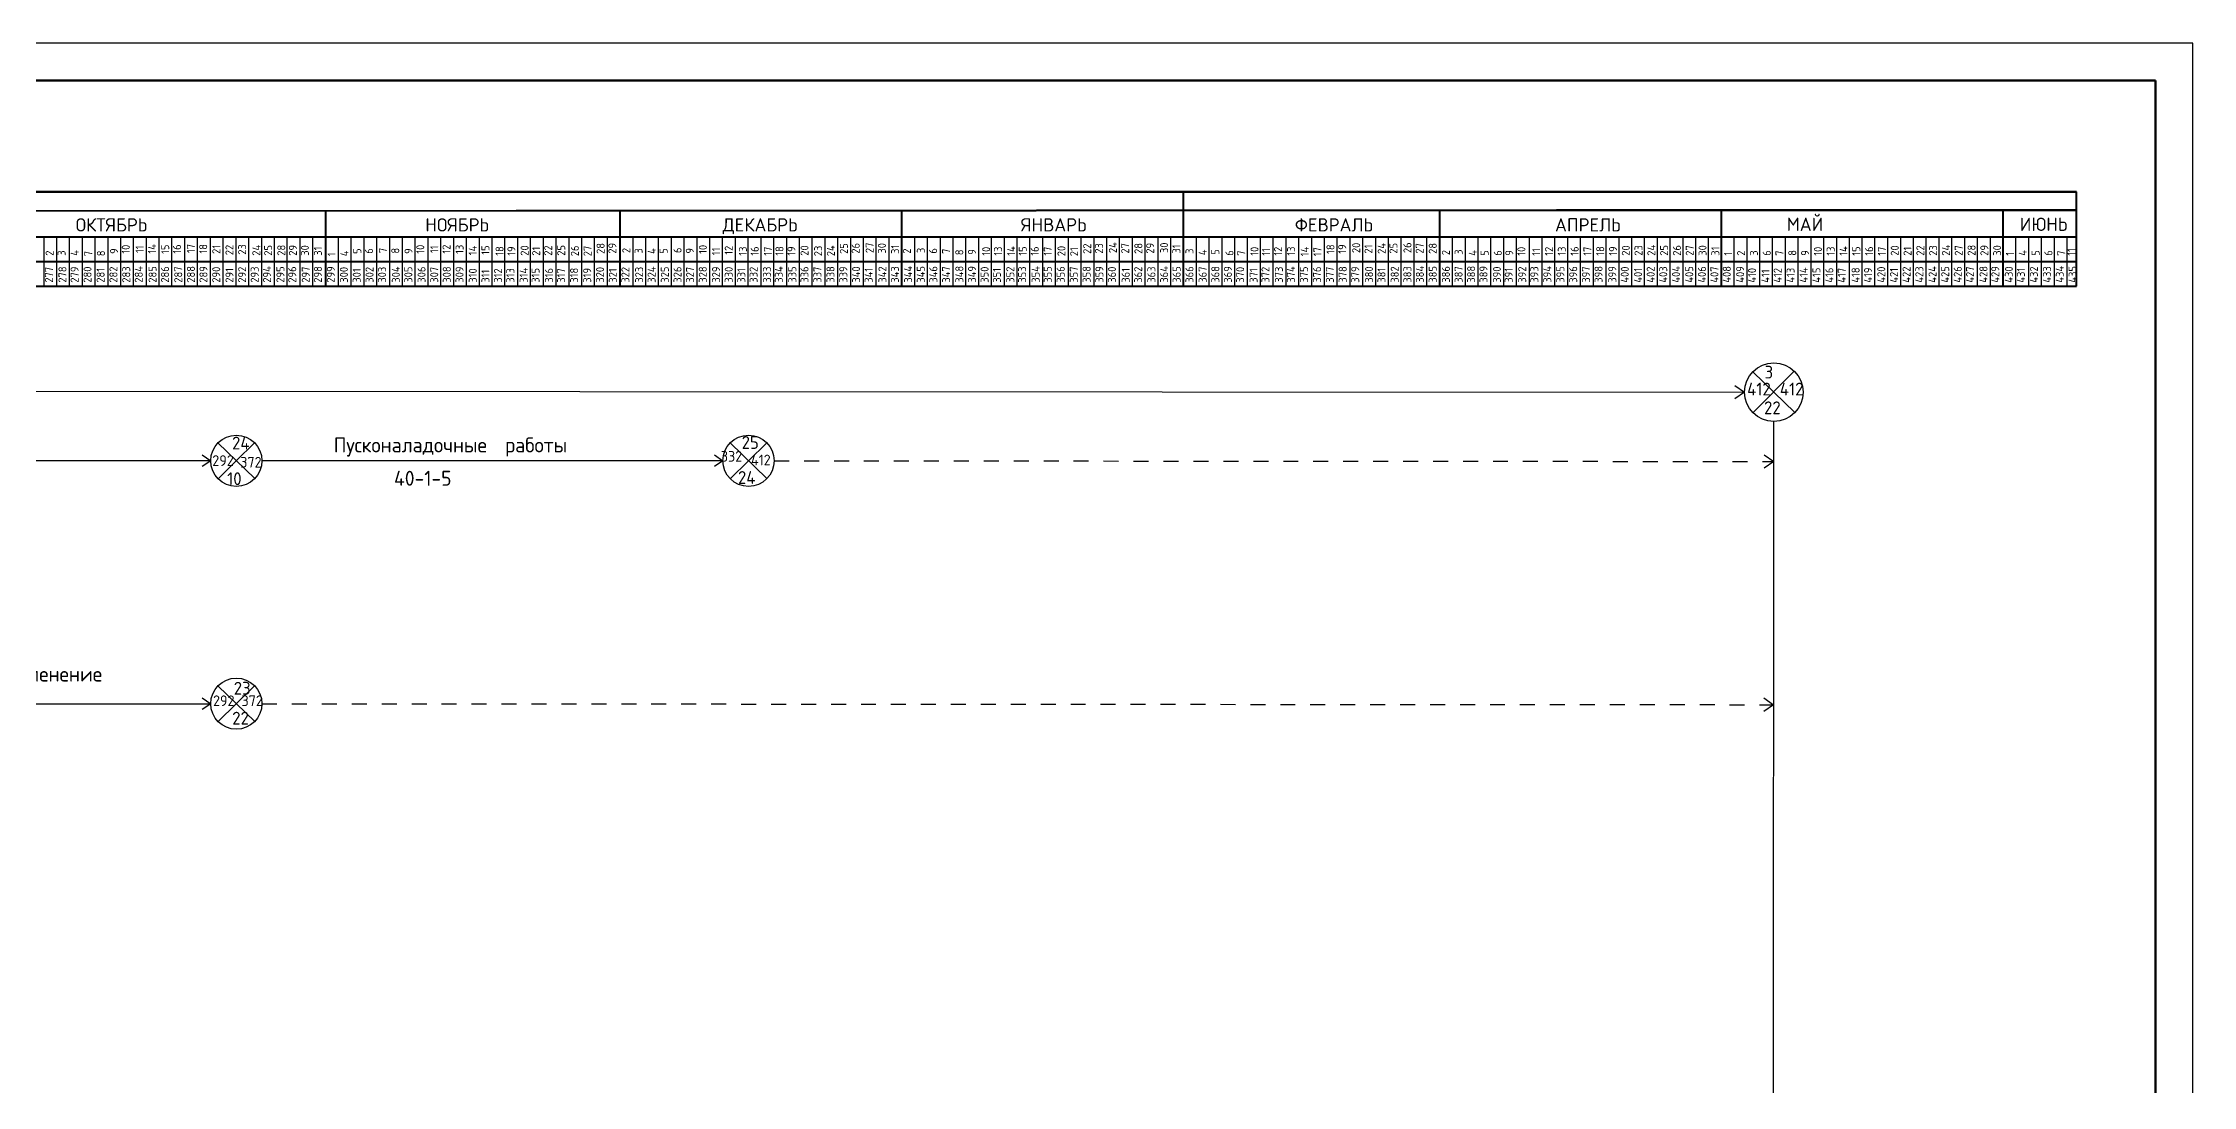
# Model space of a CAD drawing. Header units: millimetres. Extents: x -782 to 10910, y 3841 to 13237.
# Drawn here: x 679 to 966.1, y 4618.5 to 4757.8 of the extents above; entities that cross this region are included whole.
import ezdxf

# ---------------------------------------------------------------- set-up
doc = ezdxf.new("R2010")
doc.units = ezdxf.units.MM
doc.linetypes.add('KL', pattern=[4, 2, -2])
doc.layers.add('1STAIR2D', color=30, linetype='Continuous')
doc.layers.add('A0-08', color=101, linetype='Continuous')
doc.layers.add('Штампы&Таблицы', color=1, linetype='Continuous', lineweight=70)
doc.styles.add('GOST-2.304_Type-B', font='GOST_Common.ttf')
doc.styles.get("Standard").update_dxf_attribs({"font": 'isocpeur.ttf'})

msp = doc.modelspace()

# ---------------------------------------------------------------- linework, layer by layer
at = {"color": 0}
msp.add_line((966.107131, 4163.787824), (966.107131, 4757.787824), dxfattribs=at)
at = {"lineweight": 25}
for p, q in [((910.034056, 4568.819261), (910.133366, 4707.250471)), ((571.433924, 4669.573826), (701.39131, 4669.573826))]:
    msp.add_line(p, q, dxfattribs=at)
at = {"linetype": 'Continuous'}
for p, q in [((701.39131, 4702.007316), (436.320962, 4702.007316)), ((769.79074, 4702.007316), (708.2312, 4702.007316)), ((769.79074, 4702.007316), (708.2312, 4702.007316)), ((700.023332, 4669.573826), (701.39131, 4669.573826))]:
    msp.add_line(p, q, dxfattribs=at)
at = {"linetype": 'KL', "lineweight": 25}
for p, q in [((776.63063, 4702.007316), (910.121964, 4701.917492)), ((708.2312, 4669.573826), (910.100109, 4669.43799))]:
    msp.add_line(p, q, dxfattribs=at)
at = {"layer": '1STAIR2D', "color": 0}
msp.add_line((966.107131, 4757.787824), (126.107131, 4757.787824), dxfattribs=at)
at = {"layer": '1STAIR2D', "color": 0, "lineweight": 100}
for p, q in [((961.107131, 4752.787824), (146.107131, 4752.787824)), ((961.107131, 4168.787824), (961.107131, 4752.787824))]:
    msp.add_line(p, q, dxfattribs=at)
at = {"layer": 'A0-08', "color": 0, "lineweight": 40}
for p, q in [((231.742372, 4737.910151), (950.5617, 4737.910151)), ((260.661326, 4737.910151), (950.5617, 4737.910151)), ((950.5617, 4737.910151), (499.001816, 4737.910151)), ((831.315912, 4725.298791), (831.315912, 4737.910151)), ((831.315912, 4725.298791), (831.315912, 4737.910151)), ((950.5617, 4725.298791), (950.5617, 4737.910151)), ((226.027069, 4735.28907), (950.5617, 4735.46573)), ((226.027069, 4735.28907), (950.5617, 4735.46573)), ((499.001816, 4735.28907), (950.5617, 4735.576105)), ((716.747752, 4725.298791), (716.747752, 4735.418785)), ((756.07712, 4725.298791), (756.07712, 4735.439437)), ((793.680302, 4725.298791), (793.680302, 4735.439437)), ((865.515363, 4725.298791), (865.515363, 4735.522045)), ((903.13476, 4725.298791), (903.13476, 4735.542697)), ((940.754156, 4725.298791), (940.754156, 4735.563349)), ((301.458498, 4731.916385), (950.5617, 4731.916385)), ((230.810276, 4728.607588), (950.5617, 4728.607588)), ((301.458498, 4725.298791), (950.5617, 4725.298791))]:
    msp.add_line(p, q, dxfattribs=at)
at = {"layer": 'A0-08', "color": 0, "lineweight": 25}
for p, q in [((679.128356, 4725.298791), (679.128356, 4731.916385)), ((680.838328, 4725.298791), (680.838328, 4731.916385)), ((682.548301, 4725.298791), (682.548301, 4731.916385)), ((684.258273, 4725.298791), (684.258273, 4731.916385)), ((685.968246, 4725.298791), (685.968246, 4731.916385)), ((687.678218, 4725.298791), (687.678218, 4731.916385)), ((689.388191, 4725.298791), (689.388191, 4731.916385)), ((691.098163, 4725.298791), (691.098163, 4731.916385)), ((692.808136, 4725.298791), (692.808136, 4731.916385)), ((694.518109, 4725.298791), (694.518109, 4731.916385)), ((696.211867, 4725.298791), (696.211867, 4731.916385)), ((697.938054, 4725.298791), (697.938054, 4731.916385)), ((699.648026, 4725.298791), (699.648026, 4731.916385)), ((701.357999, 4725.298791), (701.357999, 4731.916385)), ((703.067971, 4725.298791), (703.067971, 4731.915786)), ((704.777944, 4725.298791), (704.777944, 4731.916385)), ((706.487916, 4725.298791), (706.487916, 4731.916385)), ((708.197889, 4725.298791), (708.197889, 4731.916385)), ((709.907861, 4725.298791), (709.907861, 4731.916385)), ((711.617834, 4725.298791), (711.617834, 4731.916385)), ((713.327807, 4725.298791), (713.327807, 4731.916385)), ((715.037779, 4725.298791), (715.037779, 4731.916385)), ((716.747752, 4725.298791), (716.747752, 4731.916385)), ((718.457724, 4725.298791), (718.457724, 4731.916385)), ((720.167697, 4725.298791), (720.167697, 4731.916385)), ((721.877669, 4725.298791), (721.877669, 4731.916385)), ((723.587642, 4725.298791), (723.587642, 4731.916385)), ((725.297614, 4725.298791), (725.297614, 4731.916385)), ((727.007587, 4725.298791), (727.007587, 4731.916385)), ((728.701346, 4725.298791), (728.701346, 4731.916385)), ((730.427532, 4725.298791), (730.427532, 4731.916385)), ((732.137505, 4725.298791), (732.137505, 4731.916385)), ((733.847477, 4725.298791), (733.847477, 4731.916385)), ((735.55745, 4725.298791), (735.55745, 4731.915786)), ((737.267422, 4725.298791), (737.267422, 4731.916385)), ((738.977395, 4725.298791), (738.977395, 4731.916385)), ((740.687367, 4725.298791), (740.687367, 4731.916385)), ((742.39734, 4725.298791), (742.39734, 4731.916385)), ((744.107312, 4725.298791), (744.107312, 4731.916385)), ((745.817285, 4725.298791), (745.817285, 4731.916385)), ((747.527258, 4725.298791), (747.527258, 4731.916385)), ((749.23723, 4725.298791), (749.23723, 4731.916385)), ((750.947203, 4725.298791), (750.947203, 4731.916385)), ((752.657175, 4725.298791), (752.657175, 4731.916385)), ((754.367148, 4725.298791), (754.367148, 4731.916385)), ((756.07712, 4725.298791), (756.07712, 4731.916385)), ((757.787093, 4725.298791), (757.787093, 4731.916385)), ((759.497065, 4725.298791), (759.497065, 4731.916385)), ((761.190824, 4725.298791), (761.190824, 4731.916385)), ((762.91701, 4725.298791), (762.91701, 4731.916385)), ((764.626983, 4725.298791), (764.626983, 4731.916385)), ((766.336956, 4725.298791), (766.336956, 4731.916385)), ((768.046928, 4725.298791), (768.046928, 4731.915786)), ((769.756901, 4725.298791), (769.756901, 4731.916385)), ((771.466873, 4725.298791), (771.466873, 4731.916385)), ((773.176846, 4725.298791), (773.176846, 4731.916385)), ((774.886818, 4725.298791), (774.886818, 4731.916385)), ((776.596791, 4725.298791), (776.596791, 4731.916385)), ((778.306763, 4725.298791), (778.306763, 4731.916385)), ((780.016736, 4725.298791), (780.016736, 4731.916385)), ((781.726709, 4725.298791), (781.726709, 4731.916385)), ((783.436681, 4725.298791), (783.436681, 4731.916385)), ((785.146654, 4725.298791), (785.146654, 4731.916385)), ((786.856626, 4725.298791), (786.856626, 4731.916385)), ((788.566599, 4725.298791), (788.566599, 4731.916385)), ((790.276571, 4725.298791), (790.276571, 4731.916385)), ((791.986544, 4725.298791), (791.986544, 4731.916385)), ((793.680302, 4725.298791), (793.680302, 4731.916385)), ((795.406489, 4725.298791), (795.406489, 4731.916385)), ((797.116461, 4725.298791), (797.116461, 4731.916385)), ((798.826434, 4725.298791), (798.826434, 4731.916385)), ((800.536407, 4725.298791), (800.536407, 4731.915786)), ((802.246379, 4725.298791), (802.246379, 4731.916385)), ((803.956352, 4725.298791), (803.956352, 4731.916385)), ((805.666324, 4725.298791), (805.666324, 4731.916385)), ((807.376297, 4725.298791), (807.376297, 4731.916385)), ((809.086269, 4725.298791), (809.086269, 4731.916385)), ((810.796242, 4725.298791), (810.796242, 4731.916385)), ((812.506214, 4725.298791), (812.506214, 4731.916385)), ((814.216187, 4725.298791), (814.216187, 4731.916385)), ((815.92616, 4725.298791), (815.92616, 4731.916385)), ((817.636132, 4725.298791), (817.636132, 4731.916385)), ((819.346105, 4725.298791), (819.346105, 4731.916385)), ((821.056077, 4725.298791), (821.056077, 4731.916385)), ((822.76605, 4725.298791), (822.76605, 4731.916385)), ((824.476022, 4725.298791), (824.476022, 4731.916385)), ((826.169781, 4725.298791), (826.169781, 4731.916385)), ((827.895967, 4725.298791), (827.895967, 4731.916385)), ((829.60594, 4725.298791), (829.60594, 4731.916385)), ((831.315912, 4725.298791), (831.315912, 4731.916385)), ((833.025885, 4725.298791), (833.025885, 4731.915786)), ((834.735858, 4725.298791), (834.735858, 4731.916385)), ((836.44583, 4725.298791), (836.44583, 4731.916385)), ((838.155803, 4725.298791), (838.155803, 4731.916385)), ((839.865775, 4725.298791), (839.865775, 4731.916385)), ((841.575748, 4725.298791), (841.575748, 4731.916385)), ((843.28572, 4725.298791), (843.28572, 4731.916385)), ((844.995693, 4725.298791), (844.995693, 4731.916385)), ((846.705665, 4725.298791), (846.705665, 4731.916385)), ((848.415638, 4725.298791), (848.415638, 4731.916385)), ((850.125611, 4725.298791), (850.125611, 4731.916385)), ((851.835583, 4725.298791), (851.835583, 4731.916385)), ((853.545556, 4725.298791), (853.545556, 4731.916385)), ((855.255528, 4725.298791), (855.255528, 4731.916385)), ((856.965501, 4725.298791), (856.965501, 4731.916385)), ((858.659259, 4725.298791), (858.659259, 4731.916385)), ((860.385446, 4725.298791), (860.385446, 4731.916385)), ((862.095418, 4725.298791), (862.095418, 4731.916385)), ((863.805391, 4725.298791), (863.805391, 4731.916385)), ((865.515363, 4725.298791), (865.515363, 4731.915786)), ((867.225336, 4725.298791), (867.225336, 4731.916385)), ((868.935309, 4725.298791), (868.935309, 4731.916385)), ((870.645281, 4725.298791), (870.645281, 4731.916385)), ((872.355254, 4725.298791), (872.355254, 4731.916385)), ((874.065226, 4725.298791), (874.065226, 4731.916385)), ((875.775199, 4725.298791), (875.775199, 4731.916385)), ((877.485171, 4725.298791), (877.485171, 4731.916385)), ((879.195144, 4725.298791), (879.195144, 4731.916385)), ((880.905116, 4725.298791), (880.905116, 4731.916385)), ((882.615089, 4725.298791), (882.615089, 4731.916385)), ((884.325062, 4725.298791), (884.325062, 4731.916385)), ((886.035034, 4725.298791), (886.035034, 4731.916385)), ((887.745007, 4725.298791), (887.745007, 4731.916385)), ((889.454979, 4725.298791), (889.454979, 4731.916385)), ((891.148738, 4725.298791), (891.148738, 4731.916385)), ((892.874924, 4725.298791), (892.874924, 4731.916385)), ((894.584897, 4725.298791), (894.584897, 4731.916385)), ((896.294869, 4725.298791), (896.294869, 4731.916385)), ((898.004842, 4725.298791), (898.004842, 4731.915786)), ((899.714814, 4725.298791), (899.714814, 4731.916385)), ((901.424787, 4725.298791), (901.424787, 4731.916385)), ((903.13476, 4725.298791), (903.13476, 4731.916385)), ((904.844732, 4725.298791), (904.844732, 4731.916385)), ((906.554705, 4725.298791), (906.554705, 4731.916385)), ((908.264677, 4725.298791), (908.264677, 4731.916385)), ((909.97465, 4725.298791), (909.97465, 4731.916385)), ((911.684622, 4725.298791), (911.684622, 4731.916385)), ((913.394595, 4725.298791), (913.394595, 4731.916385)), ((915.104567, 4725.298791), (915.104567, 4731.916385)), ((916.81454, 4725.298791), (916.81454, 4731.916385)), ((918.524512, 4725.298791), (918.524512, 4731.916385)), ((920.234485, 4725.298791), (920.234485, 4731.916385)), ((921.944458, 4725.298791), (921.944458, 4731.916385)), ((923.638216, 4725.298791), (923.638216, 4731.916385)), ((925.364403, 4725.298791), (925.364403, 4731.916385)), ((927.074375, 4725.298791), (927.074375, 4731.916385)), ((928.784348, 4725.298791), (928.784348, 4731.916385)), ((930.49432, 4725.298791), (930.49432, 4731.915786)), ((932.204293, 4725.298791), (932.204293, 4731.916385)), ((933.914265, 4725.298791), (933.914265, 4731.916385)), ((935.624238, 4725.298791), (935.624238, 4731.916385)), ((937.334211, 4725.298791), (937.334211, 4731.916385)), ((939.044183, 4725.298791), (939.044183, 4731.916385)), ((940.754156, 4725.298791), (940.754156, 4731.916385)), ((942.464128, 4725.298791), (942.464128, 4731.916385)), ((944.174101, 4725.298791), (944.174101, 4731.916385)), ((945.884073, 4725.298791), (945.884073, 4731.916385)), ((947.594046, 4725.298791), (947.594046, 4731.916385)), ((949.304018, 4725.298791), (949.304018, 4731.916385)), ((950.5617, 4725.298791), (950.5617, 4731.916385)), ((278.992775, 4711.569274), (906.197381, 4711.174453)), ((907.309626, 4713.896435), (912.950738, 4708.447519)), ((907.328235, 4708.428385), (912.864451, 4713.983023)), ((702.351448, 4704.383316), (707.271062, 4699.631317)), ((770.750878, 4704.383316), (775.670492, 4699.631317)), ((702.351448, 4671.949825), (707.271062, 4667.197826)), ((704.811255, 4669.573826), (707.254833, 4671.966512)), ((702.367676, 4667.181139), (704.811255, 4669.573826))]:
    msp.add_line(p, q, dxfattribs=at)
for points in [[(904.923756, 4712.066254), (906.20868, 4711.166541), (904.923756, 4710.266828)], [(702.367676, 4699.61463), (704.811255, 4702.007316), (707.254833, 4704.400003)], [(770.767107, 4699.61463), (773.210685, 4702.007316), (775.654263, 4704.400003)], [(700.270728, 4702.791956), (701.39131, 4702.007316), (700.270728, 4701.222676)], [(768.670158, 4702.791956), (769.79074, 4702.007316), (768.670158, 4701.222676)], [(908.837041, 4702.817205), (910.121964, 4701.917492), (908.837041, 4701.017778)], [(700.270728, 4670.358466), (701.39131, 4669.573826), (700.270728, 4668.789186)], [(908.815185, 4670.337704), (910.100109, 4669.43799), (908.815185, 4668.538277)]]:
    msp.add_lwpolyline(points, dxfattribs=at)
for centre, radius in [((910.130182, 4711.171977), 3.921506), ((704.811255, 4702.007316), 3.419945), ((773.210685, 4702.007316), 3.419945), ((704.811255, 4669.573826), 3.419945)]:
    msp.add_circle(centre, radius, dxfattribs=at)
at = {"layer": 'Штампы&Таблицы', "color": 0, "lineweight": 25}
msp.add_line((966.107278, 4163.788007), (966.107278, 4757.788007), dxfattribs=at)

# ---------------------------------------------------------------- texts
for s, p in [('МАЙ', (911.854383, 4732.696381)), ('ОКТЯБРЬ', (683.365345, 4732.620774)), ('НОЯБРЬ', (730.04455, 4732.620774)), ('ДЕКАБРЬ', (769.756901, 4732.620774)), ('ЯНВАРЬ', (809.601238, 4732.620774)), ('ФЕВРАЛЬ', (846.169017, 4732.620774)), ('АПРЕЛЬ', (880.905116, 4732.620774)), ('ИЮНЬ', (942.976477, 4732.696381))]:
    msp.add_text(s, height=1.7683557).set_placement(p)
at = {"layer": 'A0-08', "color": 0, "lineweight": 25, "style": 'GOST-2.304_Type-B'}
for s, height, p in [('2', 1.068733, (680.407935, 4729.380161)), ('3', 1.068733, (682.010561, 4729.380161)), ('4', 1.068733, (683.752547, 4729.380161)), ('7', 1.068733, (685.572711, 4729.313959)), ('8', 1.068733, (687.273103, 4729.313959)), ('9', 1.068733, (689.010609, 4729.624397)), ('10', 1.0687328, (690.582988, 4729.655468)), ('11', 1.0687328, (692.446919, 4729.736503)), ('14', 1.0687328, (694.085382, 4729.666597)), ('15', 1.0687328, (695.850499, 4729.624397)), ('16', 1.0687328, (697.422878, 4729.655468)), ('17', 1.0687328, (699.286809, 4729.736503)), ('18', 1.0687328, (700.925272, 4729.666597)), ('21', 1.0687328, (702.668716, 4729.631643)), ('22', 1.0687328, (704.425407, 4729.450944)), ('23', 1.0687328, (706.122869, 4729.513195)), ('24', 1.0687328, (708.010452, 4729.380161)), ('25', 1.0687328, (709.595269, 4729.380161)), ('28', 1.0687328, (711.354285, 4729.380161)), ('29', 1.0687328, (712.897413, 4729.380161)), ('30', 1.0687328, (714.50004, 4729.380161)), ('31', 1.0687328, (716.242026, 4729.380161)), ('1', 1.068733, (718.06219, 4729.313959)), ('4', 1.068733, (719.762581, 4729.313959)), ('5', 1.068733, (721.500088, 4729.624397)), ('6', 1.068733, (723.072467, 4729.655468)), ('7', 1.068733, (724.936398, 4729.736503)), ('8', 1.068733, (726.57486, 4729.666597)), ('9', 1.068733, (728.339978, 4729.624397)), ('10', 1.0687328, (729.912357, 4729.655468)), ('11', 1.0687328, (731.776288, 4729.736503)), ('12', 1.0687328, (733.414751, 4729.666597)), ('13', 1.0687328, (735.158194, 4729.631643)), ('14', 1.0687328, (736.914885, 4729.450944)), ('15', 1.0687328, (738.612348, 4729.513195)), ('18', 1.0687328, (740.499931, 4729.380161)), ('19', 1.0687328, (742.084748, 4729.380161)), ('20', 1.0687328, (743.843763, 4729.380161)), ('21', 1.0687328, (745.386891, 4729.380161)), ('22', 1.0687328, (746.989518, 4729.380161)), ('25', 1.0687328, (748.731504, 4729.380161)), ('26', 1.0687328, (750.551668, 4729.313959)), ('27', 1.0687328, (752.25206, 4729.313959)), ('28', 1.0687328, (753.989566, 4729.624397)), ('29', 1.0687328, (755.561945, 4729.655468)), ('2', 1.068733, (757.425876, 4729.736503)), ('3', 1.068733, (759.064339, 4729.666597)), ('4', 1.068733, (760.829456, 4729.624397)), ('5', 1.068733, (762.401835, 4729.655468)), ('6', 1.068733, (764.265766, 4729.736503)), ('9', 1.068733, (765.904229, 4729.666597)), ('10', 1.0687328, (767.647672, 4729.631643)), ('11', 1.0687328, (769.404363, 4729.450944)), ('12', 1.0687328, (771.101826, 4729.513195)), ('13', 1.0687328, (772.989409, 4729.380161)), ('16', 1.0687328, (774.574226, 4729.380161)), ('17', 1.0687328, (776.333241, 4729.380161)), ('18', 1.0687328, (777.87637, 4729.380161)), ('19', 1.0687328, (779.478997, 4729.380161)), ('20', 1.0687328, (781.220983, 4729.380161)), ('23', 1.0687328, (783.041147, 4729.313959)), ('24', 1.0687328, (784.741538, 4729.313959)), ('25', 1.0687328, (786.479044, 4729.624397)), ('26', 1.0687328, (788.051423, 4729.655468)), ('27', 1.0687328, (789.915354, 4729.736503)), ('30', 1.0687328, (791.553817, 4729.666597)), ('31', 1.0687328, (793.318935, 4729.624397)), ('2', 1.068733, (794.891314, 4729.655468)), ('3', 1.068733, (796.755245, 4729.736503)), ('6', 1.068733, (798.393707, 4729.666597)), ('7', 1.068733, (800.137151, 4729.631643)), ('8', 1.068733, (801.893842, 4729.450944)), ('9', 1.068733, (803.591305, 4729.513195)), ('10', 1.0687328, (805.478888, 4729.380161)), ('13', 1.0687328, (807.063705, 4729.380161)), ('14', 1.0687328, (808.82272, 4729.380161)), ('15', 1.0687328, (810.365848, 4729.380161)), ('16', 1.0687328, (811.968475, 4729.380161)), ('17', 1.0687328, (813.710461, 4729.380161)), ('20', 1.0687328, (815.530625, 4729.313959)), ('21', 1.0687328, (817.231017, 4729.313959)), ('22', 1.0687328, (818.968523, 4729.624397)), ('23', 1.0687328, (820.540902, 4729.655468)), ('24', 1.0687328, (822.404833, 4729.736503)), ('27', 1.0687328, (824.043296, 4729.666597)), ('28', 1.0687328, (825.808413, 4729.624397)), ('29', 1.0687328, (827.380792, 4729.655468)), ('30', 1.0687328, (829.244723, 4729.736503)), ('31', 1.0687328, (830.883186, 4729.666597)), ('3', 1.068733, (832.626629, 4729.631643)), ('4', 1.068733, (834.38332, 4729.450944)), ('5', 1.068733, (836.080783, 4729.513195)), ('6', 1.068733, (837.968366, 4729.380161)), ('7', 1.068733, (839.553183, 4729.380161)), ('10', 1.0687328, (841.312198, 4729.380161)), ('11', 1.0687328, (842.855327, 4729.380161)), ('12', 1.0687328, (844.457954, 4729.380161)), ('13', 1.0687328, (846.19994, 4729.380161)), ('14', 1.0687328, (848.020104, 4729.313959)), ('17', 1.0687328, (849.720495, 4729.313959)), ('18', 1.0687328, (851.458001, 4729.624397)), ('19', 1.0687328, (853.03038, 4729.655468)), ('20', 1.0687328, (854.894311, 4729.736503)), ('21', 1.0687328, (856.532774, 4729.666597)), ('24', 1.0687328, (858.297892, 4729.624397)), ('25', 1.0687328, (859.870271, 4729.655468)), ('26', 1.0687328, (861.734202, 4729.736503)), ('27', 1.0687328, (863.372664, 4729.666597)), ('28', 1.0687328, (865.116108, 4729.631643)), ('2', 1.068733, (866.872799, 4729.450944)), ('3', 1.068733, (868.570262, 4729.513195)), ('4', 1.068733, (870.457845, 4729.380161)), ('5', 1.068733, (872.042662, 4729.380161)), ('6', 1.068733, (873.801677, 4729.380161)), ('9', 1.068733, (875.344805, 4729.380161)), ('10', 1.0687328, (876.947432, 4729.380161)), ('11', 1.0687328, (878.931594, 4729.380161)), ('12', 1.0687328, (880.641567, 4729.380161)), ('13', 1.0687328, (882.35154, 4729.380161)), ('16', 1.0687328, (884.061512, 4729.380161)), ('17', 1.0687328, (885.771485, 4729.380161)), ('18', 1.0687328, (887.481457, 4729.380161)), ('19', 1.0687328, (889.19143, 4729.380161)), ('20', 1.0687328, (890.901402, 4729.380161)), ('23', 1.0687328, (892.595161, 4729.380161)), ('24', 1.0687328, (894.305133, 4729.380161)), ('25', 1.0687328, (896.015106, 4729.380161)), ('26', 1.0687328, (897.725079, 4729.380161)), ('27', 1.0687328, (899.435051, 4729.380161)), ('30', 1.0687328, (901.145024, 4729.380161)), ('31', 1.0687328, (902.854996, 4729.380161)), ('1', 1.068733, (904.564969, 4729.380161)), ('2', 1.068733, (906.291155, 4729.380161)), ('3', 1.068733, (908.001128, 4729.380161)), ('6', 1.068733, (909.7111, 4729.380161)), ('7', 1.068733, (911.421073, 4729.380161)), ('8', 1.068733, (913.131045, 4729.380161)), ('9', 1.068733, (914.841018, 4729.380161)), ('10', 1.0687328, (916.550991, 4729.380161)), ('13', 1.0687328, (918.260963, 4729.380161)), ('14', 1.0687328, (919.970936, 4729.380161)), ('15', 1.0687328, (921.680908, 4729.380161)), ('16', 1.0687328, (923.390881, 4729.380161)), ('17', 1.0687328, (925.100853, 4729.380161)), ('20', 1.0687328, (926.810826, 4729.380161)), ('21', 1.0687328, (928.520798, 4729.380161)), ('22', 1.0687328, (930.230771, 4729.380161)), ('23', 1.0687328, (931.940743, 4729.380161)), ('24', 1.0687328, (933.650716, 4729.380161)), ('27', 1.0687328, (935.360689, 4729.380161)), ('28', 1.0687328, (937.070661, 4729.380161)), ('29', 1.0687328, (938.780634, 4729.380161)), ('30', 1.0687328, (940.490606, 4729.380161)), ('1', 1.068733, (942.200579, 4729.380161)), ('4', 1.068733, (943.910551, 4729.380161)), ('5', 1.068733, (945.620524, 4729.380161)), ('6', 1.068733, (947.330496, 4729.380161)), ('7', 1.068733, (949.040469, 4729.380161)), ('11', 1.0687328, (950.417405, 4729.380161)), ('277', 1.0687328, (680.326088, 4725.781232)), ('278', 1.0687328, (682.128572, 4725.781232)), ('279', 1.0687328, (683.747821, 4725.781232)), ('280', 1.0687328, (685.475976, 4725.781232)), ('281', 1.0687328, (687.222713, 4725.781232)), ('282', 1.0687328, (688.936301, 4725.781232)), ('283', 1.0687328, (690.645873, 4725.781232)), ('284', 1.0687328, (692.31934, 4725.781232)), ('285', 1.0687328, (694.158988, 4725.781232)), ('286', 1.0687328, (695.821924, 4725.781232)), ('287', 1.0687328, (697.590328, 4725.781232)), ('288', 1.0687328, (699.284273, 4725.781232)), ('289', 1.0687328, (700.959602, 4725.781232)), ('290', 1.0687328, (702.661814, 4725.781232)), ('291', 1.0687328, (704.430218, 4725.781232)), ('292', 1.0687328, (706.124163, 4725.781232)), ('293', 1.0687328, (707.799492, 4725.781232)), ('294', 1.0687328, (709.444978, 4725.781232)), ('295', 1.0687328, (711.233098, 4725.781232)), ('296', 1.0687328, (712.815566, 4725.781232)), ('297', 1.0687328, (714.61805, 4725.781232)), ('298', 1.0687328, (716.2373, 4725.781232)), ('299', 1.0687328, (717.965454, 4725.781232)), ('300', 1.0687328, (719.712192, 4725.781232)), ('301', 1.0687328, (721.42578, 4725.781232)), ('302', 1.0687328, (723.135351, 4725.781232)), ('303', 1.0687328, (724.808818, 4725.781232)), ('304', 1.0687328, (726.648467, 4725.781232)), ('305', 1.0687328, (728.311402, 4725.781232)), ('306', 1.0687328, (730.079806, 4725.781232)), ('307', 1.0687328, (731.773752, 4725.781232)), ('308', 1.0687328, (733.44908, 4725.781232)), ('309', 1.0687328, (735.151293, 4725.781232)), ('310', 1.0687328, (736.919696, 4725.781232)), ('311', 1.0687328, (738.613642, 4725.781232)), ('312', 1.0687328, (740.28897, 4725.781232)), ('313', 1.0687328, (741.934456, 4725.781232)), ('314', 1.0687328, (743.722577, 4725.781232)), ('315', 1.0687328, (745.305045, 4725.781232)), ('316', 1.0687328, (747.107529, 4725.781232)), ('317', 1.0687328, (748.726778, 4725.781232)), ('318', 1.0687328, (750.454933, 4725.781232)), ('319', 1.0687328, (752.20167, 4725.781232)), ('320', 1.0687328, (753.915258, 4725.781232)), ('321', 1.0687328, (755.62483, 4725.781232)), ('322', 1.0687328, (757.298297, 4725.781232)), ('323', 1.0687328, (759.137945, 4725.781232)), ('324', 1.0687328, (760.800881, 4725.781232)), ('325', 1.0687328, (762.569285, 4725.781232)), ('326', 1.0687328, (764.26323, 4725.781232)), ('327', 1.0687328, (765.938558, 4725.781232)), ('328', 1.0687328, (767.640771, 4725.781232)), ('329', 1.0687328, (769.409175, 4725.781232)), ('330', 1.0687328, (771.10312, 4725.781232)), ('331', 1.0687328, (772.778449, 4725.781232)), ('332', 1.0687328, (774.423935, 4725.781232)), ('333', 1.0687328, (776.212055, 4725.781232)), ('334', 1.0687328, (777.794523, 4725.781232)), ('335', 1.0687328, (779.597007, 4725.781232)), ('336', 1.0687328, (781.216257, 4725.781232)), ('337', 1.0687328, (782.944411, 4725.781232)), ('338', 1.0687328, (784.691148, 4725.781232)), ('339', 1.0687328, (786.404737, 4725.781232)), ('340', 1.0687328, (788.114308, 4725.781232)), ('341', 1.0687328, (789.787775, 4725.781232)), ('342', 1.0687328, (791.627424, 4725.781232)), ('343', 1.0687328, (793.290359, 4725.781232)), ('344', 1.0687328, (795.058763, 4725.781232)), ('345', 1.0687328, (796.752709, 4725.781232)), ('346', 1.0687328, (798.428037, 4725.781232)), ('347', 1.0687328, (800.13025, 4725.781232)), ('348', 1.0687328, (801.898653, 4725.781232)), ('349', 1.0687328, (803.592599, 4725.781232)), ('350', 1.0687328, (805.267927, 4725.781232)), ('351', 1.0687328, (806.913413, 4725.781232)), ('352', 1.0687328, (808.701534, 4725.781232)), ('353', 1.0687328, (810.284001, 4725.781232)), ('354', 1.0687328, (812.086486, 4725.781232)), ('355', 1.0687328, (813.705735, 4725.781232)), ('356', 1.0687328, (815.433889, 4725.781232)), ('357', 1.0687328, (817.180627, 4725.781232)), ('358', 1.0687328, (818.894215, 4725.781232)), ('359', 1.0687328, (820.603787, 4725.781232)), ('360', 1.0687328, (822.277254, 4725.781232)), ('361', 1.0687328, (824.116902, 4725.781232)), ('362', 1.0687328, (825.779838, 4725.781232)), ('363', 1.0687328, (827.548241, 4725.781232)), ('364', 1.0687328, (829.242187, 4725.781232)), ('365', 1.0687328, (830.917515, 4725.781232)), ('366', 1.0687328, (832.627488, 4725.781232)), ('367', 1.0687328, (834.388132, 4725.781232)), ('368', 1.0687328, (836.082077, 4725.781232)), ('369', 1.0687328, (837.757406, 4725.781232)), ('370', 1.0687328, (839.402891, 4725.781232)), ('371', 1.0687328, (841.191012, 4725.781232)), ('372', 1.0687328, (842.77348, 4725.781232)), ('373', 1.0687328, (844.575964, 4725.781232)), ('374', 1.0687328, (846.195213, 4725.781232)), ('375', 1.0687328, (847.923368, 4725.781232)), ('376', 1.0687328, (849.670105, 4725.781232)), ('377', 1.0687328, (851.383693, 4725.781232)), ('378', 1.0687328, (853.093265, 4725.781232)), ('379', 1.0687328, (854.766732, 4725.781232)), ('380', 1.0687328, (856.606381, 4725.781232)), ('381', 1.0687328, (858.269316, 4725.781232)), ('382', 1.0687328, (860.03772, 4725.781232)), ('383', 1.0687328, (861.731665, 4725.781232)), ('384', 1.0687328, (863.406994, 4725.781232)), ('385', 1.0687328, (865.116966, 4725.781232)), ('386', 1.0687328, (866.87761, 4725.781232)), ('387', 1.0687328, (868.571556, 4725.781232)), ('388', 1.0687328, (870.246884, 4725.781232)), ('389', 1.0687328, (871.89237, 4725.781232)), ('390', 1.0687328, (873.68049, 4725.781232)), ('391', 1.0687328, (875.262958, 4725.781232)), ('392', 1.0687328, (877.065443, 4725.781232)), ('393', 1.0687328, (878.684692, 4725.781232)), ('394', 1.0687328, (880.412846, 4725.781232)), ('395', 1.0687328, (882.159584, 4725.781232)), ('396', 1.0687328, (883.873172, 4725.781232)), ('397', 1.0687328, (885.582743, 4725.781232)), ('398', 1.0687328, (887.256211, 4725.781232)), ('399', 1.0687328, (889.095859, 4725.781232)), ('400', 1.0687328, (890.758795, 4725.781232)), ('401', 1.0687328, (892.527198, 4725.781232)), ('402', 1.0687328, (894.221144, 4725.781232)), ('403', 1.0687328, (895.896472, 4725.781232)), ('404', 1.0687328, (897.606445, 4725.781232)), ('405', 1.0687328, (899.367088, 4725.781232)), ('406', 1.0687328, (901.061034, 4725.781232)), ('407', 1.0687328, (902.736362, 4725.781232)), ('408', 1.0687328, (904.381848, 4725.781232)), ('409', 1.0687328, (906.169969, 4725.781232)), ('410', 1.0687328, (907.752437, 4725.781232)), ('411', 1.0687328, (909.554921, 4725.781232)), ('412', 1.0687328, (911.17417, 4725.781232)), ('413', 1.0687328, (912.902325, 4725.781232)), ('414', 1.0687328, (914.649062, 4725.781232)), ('415', 1.0687328, (916.36265, 4725.781232)), ('416', 1.0687328, (918.072222, 4725.781232)), ('417', 1.0687328, (919.745689, 4725.781232)), ('418', 1.0687328, (921.585337, 4725.781232)), ('419', 1.0687328, (923.248273, 4725.781232)), ('420', 1.0687328, (925.016677, 4725.781232)), ('421', 1.0687328, (926.710622, 4725.781232)), ('422', 1.0687328, (928.385951, 4725.781232)), ('423', 1.0687328, (930.095923, 4725.781232)), ('424', 1.0687328, (931.856567, 4725.781232)), ('425', 1.0687328, (933.550512, 4725.781232)), ('426', 1.0687328, (935.225841, 4725.781232)), ('427', 1.0687328, (936.871327, 4725.781232)), ('428', 1.0687328, (938.659447, 4725.781232)), ('429', 1.0687328, (940.241915, 4725.781232)), ('430', 1.0687328, (942.0444, 4725.781232)), ('431', 1.0687328, (943.663649, 4725.781232)), ('432', 1.0687328, (945.391803, 4725.781232)), ('433', 1.0687328, (947.138541, 4725.781232)), ('434', 1.0687328, (948.852129, 4725.781232)), ('435', 1.0687328, (950.5617, 4725.781232))]:
    msp.add_text(s, height=height, rotation=90, dxfattribs=at).set_placement(p)
at = {"layer": 'A0-08', "color": 0, "lineweight": 25, "attachment_point": 1, "style": 'GOST-2.304_Type-B'}
for s, width, insert, char_height in [('3', 1.8130959, (908.895875, 4714.700958), 1.709973), ('412', 2.49875162, (906.567281, 4712.43897), 1.7099725), ('412', 2.5, (910.934446, 4712.43897), 1.7099725), ('22', 2.49875162, (908.822595, 4709.931913), 1.7099725), ('24', 2.49875162, (704.239828, 4705.224547), 1.7099725), ('Пусконаладочные  работы', 54.99662719, (717.819856, 4705.122052), 2), ('332', 2.5, (769.523798, 4703.313938), 1.425), ('25', 2.49875162, (772.289449, 4705.300848), 1.7099725), ('292', 2.49875162, (701.607485, 4702.74449), 1.425), ('10', 2.49875162, (703.586157, 4700.468531), 1.7099725), ('372', 2.49875162, (705.342851, 4702.527841), 1.425), ('40-1-5', 2.5, (725.87279, 4700.67234), 2), ('24', 2.49875162, (771.799472, 4700.625494), 1.7099725), ('412', 2.5, (773.537363, 4702.825244), 1.425), ('Благоустройство и озеленение', 152.47651879, (649.988153, 4674.527855), 2), ('23', 2.49875162, (704.467493, 4672.487618), 1.7099725), ('292', 2.49875162, (701.704049, 4670.67877), 1.425), ('22', 2.49875162, (704.263939, 4668.492366), 1.7099725), ('372', 3.00239732, (705.512653, 4670.67877), 1.425)]:
    msp.add_mtext_dynamic_manual_height_columns(s, width=width, gutter_width=12.5, heights=[0], dxfattribs=dict(at, insert=insert, char_height=char_height))

doc.saveas('drawing.dxf')
